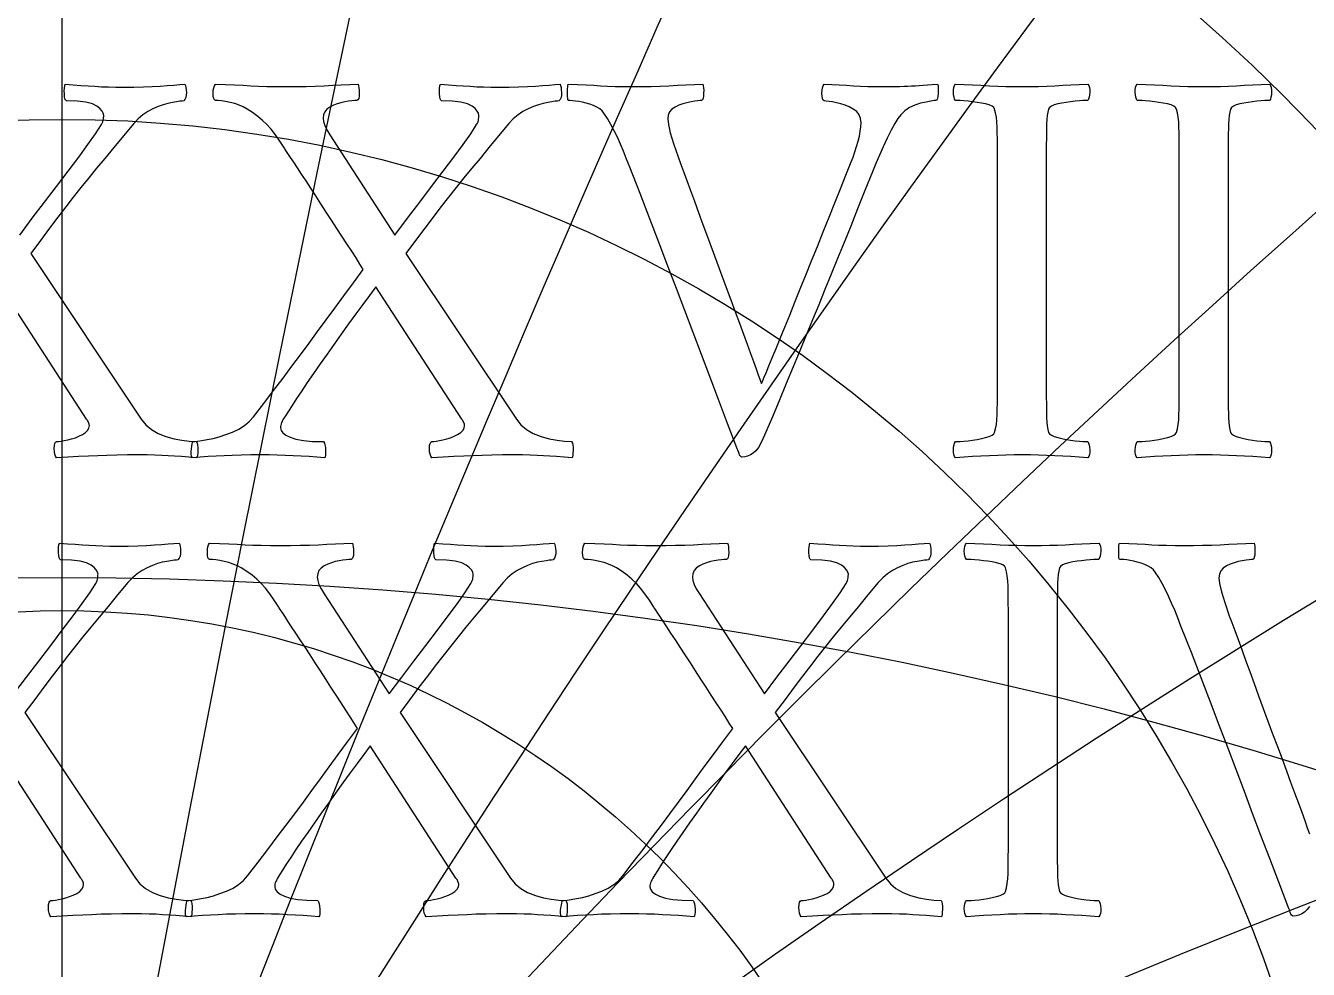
# Model space of a CAD drawing. Header units: millimetres. Extents: x -76 to 76, y -76 to 98.
# Drawn here: x -0.26 to 8.76, y 26.55 to 33.19 of the extents above; entities that cross this region are included whole.
import ezdxf

# ---------------------------------------------------------------- set-up
doc = ezdxf.new("R2010")
doc.units = ezdxf.units.MM
for name, color, linetype in [('ENGRAVE', 7, 'Continuous'), ('ENGRAVE_FINE', 8, 'Continuous'), ('GUIDE', 3, 'Continuous'), ('TEXT', 5, 'Continuous')]:
    doc.layers.add(name, color=color, linetype=linetype)

msp = doc.modelspace()

# ---------------------------------------------------------------- linework, layer by layer
at = {"layer": 'ENGRAVE'}
msp.add_lwpolyline([(0, -68.4), (0, 68.4)], dxfattribs=at)
for centre, radius in [((0, 0), 68.4), ((0, 30.813), 30.813), ((0, 28.8188), 26.4723), ((0, 27.2162), 22.5103), ((0, 0), 44.7739), ((0, 25.9327), 18.8412), ((0, 24.9158), 15.3988), ((0, 24.1272), 12.13), ((0, 23.539), 8.9911), ((0, 0), 29.3085), ((0, 23.1318), 5.9447)]:
    msp.add_circle(centre, radius, dxfattribs=at)
for centre, radius, start, end in [((0, 33.2996), 35.6461, 104.43657, 75.56343), ((0, 36.4224), 41.1283, 146.34303, 33.65697), ((0, 40.3911), 47.4826, 168.07606, 11.92394), ((0, 45.5234), 55.0404, 184.84521, 355.15479), ((0, 52.3215), 64.3186, 199.041634, 340.958366)]:
    msp.add_arc(centre, radius, start, end, dxfattribs=at)
at = {"layer": 'ENGRAVE_FINE'}
for centre, radius, start, end in [((-313.8692, -32.5302), 318.7111, 3.256593, 18.285878), ((-313.8692, -32.5302), 318.7111, 3.256593, 18.285878), ((313.8692, -32.5302), 318.7111, 161.714122, 176.743407), ((313.8692, -32.5302), 318.7111, 161.714122, 176.743407), ((-152.0553, -32.5302), 161.8139, 6.558023, 36.869498), ((-152.0553, -32.5302), 161.8139, 6.558023, 36.869498), ((152.0553, -32.5302), 161.8139, 143.130502, 173.441977), ((152.0553, -32.5302), 161.8139, 143.130502, 173.441977), ((-95.8579, -32.5302), 110.6872, 9.951474, 56.069558), ((-95.8579, -32.5302), 110.6872, 9.951474, 56.069558), ((95.8579, -32.5302), 110.6872, 123.930442, 170.048526), ((95.8579, -32.5302), 110.6872, 123.930442, 170.048526), ((-65.9559, -32.5302), 86.0994, 13.489072, 76.236453), ((-65.9559, -32.5302), 86.0994, 13.489072, 76.236453), ((65.9559, -32.5302), 86.0994, 103.763547, 166.510928), ((65.9559, -32.5302), 86.0994, 103.763547, 166.510928), ((-46.4388, -32.5302), 72.2459, 17.231004, 97.725349), ((-46.4388, -32.5302), 72.2459, 17.231004, 97.725349), ((46.4388, -32.5302), 72.2459, 82.274651, 162.768996), ((46.4388, -32.5302), 72.2459, 82.274651, 162.768996), ((-31.9526, -32.5302), 63.9053, 21.249547, 120.755909), ((-31.9526, -32.5302), 63.9053, 21.249547, 120.755909), ((31.9526, -32.5302), 63.9053, 59.244091, 158.750453), ((31.9526, -32.5302), 63.9053, 59.244091, 158.750453)]:
    msp.add_arc(centre, radius, start, end, dxfattribs=at)
at = {"layer": 'GUIDE'}
msp.add_circle((0, 0), 69.54, dxfattribs=at)
at = {"layer": 'TEXT'}
for points in [[(-0.2973, 31.7167), (-0.2093, 31.8342), (-0.1234, 31.9482), (-0.0394, 32.0587), (0.0425, 32.1657), (0.1178, 32.265), (0.182, 32.3528), (0.2351, 32.4289), (0.2771, 32.4933), (0.2825, 32.5034), (0.2867, 32.5136), (0.2896, 32.5237), (0.2913, 32.5338), (0.2921, 32.5429), (0.2928, 32.55), (0.2931, 32.555), (0.2933, 32.5581), (0.2902, 32.5727), (0.2811, 32.5884), (0.266, 32.6051), (0.2447, 32.6228), (0.2131, 32.6387), (0.1669, 32.6501), (0.1059, 32.6569), (0.0303, 32.6592), (0.0249, 32.6639), (0.0207, 32.6738), (0.0178, 32.6891), (0.0162, 32.7097), (0.0158, 32.7314), (0.0167, 32.7497), (0.0188, 32.7647), (0.0222, 32.7765), (0.0793, 32.7726), (0.133, 32.7689), (0.1834, 32.7655), (0.2306, 32.7623), (0.2772, 32.7597), (0.3261, 32.7578), (0.3773, 32.7566), (0.4308, 32.7563), (0.5046, 32.7568), (0.5724, 32.7583), (0.6341, 32.7608), (0.6897, 32.7644), (0.74, 32.7682), (0.7858, 32.7714), (0.827, 32.7742), (0.8636, 32.7765), (0.8673, 32.7669), (0.8702, 32.7542), (0.8724, 32.7386), (0.8738, 32.7199), (0.8734, 32.7009), (0.8702, 32.6845), (0.8643, 32.6706), (0.8556, 32.6592), (0.8446, 32.6586), (0.8277, 32.6567), (0.8051, 32.6535), (0.7767, 32.6491), (0.7446, 32.6425), (0.7109, 32.6329), (0.6758, 32.6203), (0.6391, 32.6046), (0.6026, 32.5852), (0.5678, 32.5616), (0.5348, 32.5337), (0.5036, 32.5014), (0.4312, 32.4134), (0.3636, 32.3315), (0.3007, 32.2557), (0.2427, 32.1859), (0.1875, 32.1189), (0.133, 32.0514), (0.0793, 31.9834), (0.0263, 31.9149), (-0.0286, 31.8428), (-0.088, 31.7642), (-0.1519, 31.679), (-0.2205, 31.5872), (0.5562, 30.4222), (0.5883, 30.3828), (0.628, 30.3494), (0.6753, 30.3221), (0.7302, 30.3009), (0.7875, 30.2849), (0.8424, 30.2736), (0.8947, 30.2667), (0.9445, 30.2644), (0.9497, 30.2546), (0.9531, 30.2412), (0.9548, 30.2243), (0.9547, 30.2038), (0.9535, 30.1838), (0.9521, 30.1684), (0.9505, 30.1575), (0.9486, 30.1512), (0.892, 30.1551), (0.8394, 30.1588), (0.7908, 30.1622), (0.7463, 30.1653), (0.7016, 30.168), (0.6523, 30.1699), (0.5984, 30.171), (0.54, 30.1714), (0.4598, 30.171), (0.3848, 30.1699), (0.3151, 30.168), (0.2508, 30.1653), (0.1865, 30.1622), (0.1168, 30.1588), (0.0418, 30.1551), (-0.0384, 30.1512), (-0.0455, 30.1613), (-0.0506, 30.1755), (-0.0536, 30.1937), (-0.0546, 30.2159), (-0.0536, 30.2371), (-0.0506, 30.2523), (-0.0455, 30.2614), (-0.0384, 30.2644), (-0.0244, 30.2652), (-0.0066, 30.2675), (0.015, 30.2713), (0.0405, 30.2766), (0.0674, 30.2835), (0.0935, 30.2923), (0.119, 30.3028), (0.1436, 30.315), (0.1648, 30.3288), (0.18, 30.3438), (0.1891, 30.3601), (0.1921, 30.3777), (0.1918, 30.3821), (0.1906, 30.3873), (0.1887, 30.3933), (0.1861, 30.4), (0.1829, 30.4067), (0.1795, 30.4126), (0.1758, 30.4178), (0.1719, 30.4222), (-0.4308, 31.3526)], [(-0.3378, 28.4904), (-0.2498, 28.6079), (-0.1638, 28.722), (-0.0799, 28.8324), (0.002, 28.9394), (0.0774, 29.0387), (0.1416, 29.1265), (0.1947, 29.2026), (0.2366, 29.267), (0.2421, 29.2772), (0.2462, 29.2873), (0.2492, 29.2974), (0.2508, 29.3075), (0.2517, 29.3166), (0.2523, 29.3237), (0.2527, 29.3287), (0.2528, 29.3318), (0.2498, 29.3464), (0.2407, 29.3621), (0.2255, 29.3788), (0.2043, 29.3965), (0.1727, 29.4124), (0.1264, 29.4238), (0.0655, 29.4306), (-0.0101, 29.4329), (-0.0155, 29.4376), (-0.0197, 29.4476), (-0.0226, 29.4629), (-0.0243, 29.4835), (-0.0247, 29.5051), (-0.0238, 29.5234), (-0.0216, 29.5385), (-0.0182, 29.5502), (0.0388, 29.5463), (0.0925, 29.5426), (0.143, 29.5392), (0.1901, 29.536), (0.2368, 29.5334), (0.2857, 29.5315), (0.3369, 29.5304), (0.3904, 29.53), (0.4642, 29.5305), (0.5319, 29.532), (0.5936, 29.5345), (0.6492, 29.5381), (0.6996, 29.5419), (0.7453, 29.5451), (0.7865, 29.5479), (0.8232, 29.5502), (0.8269, 29.5406), (0.8298, 29.528), (0.8319, 29.5123), (0.8333, 29.4936), (0.8329, 29.4746), (0.8298, 29.4582), (0.8238, 29.4443), (0.8151, 29.4329), (0.8041, 29.4323), (0.7873, 29.4304), (0.7647, 29.4272), (0.7362, 29.4228), (0.7041, 29.4162), (0.6705, 29.4066), (0.6353, 29.394), (0.5987, 29.3783), (0.5622, 29.3589), (0.5274, 29.3353), (0.4944, 29.3074), (0.4632, 29.2751), (0.3907, 29.1872), (0.3231, 29.1052), (0.2603, 29.0294), (0.2023, 28.9596), (0.147, 28.8926), (0.0925, 28.8251), (0.0388, 28.7571), (-0.0142, 28.6886), (-0.069, 28.6165), (-0.1284, 28.5379), (-0.1924, 28.4527), (-0.2609, 28.3609), (0.5158, 27.1959), (0.5479, 27.1565), (0.5876, 27.1231), (0.6348, 27.0958), (0.6897, 27.0746), (0.7471, 27.0586), (0.802, 27.0473), (0.8543, 27.0404), (0.9041, 27.0382), (0.9093, 27.0283), (0.9127, 27.0149), (0.9143, 26.998), (0.9142, 26.9775), (0.9131, 26.9575), (0.9117, 26.9421), (0.91, 26.9312), (0.9081, 26.9249), (0.8515, 26.9288), (0.7989, 26.9325), (0.7504, 26.9359), (0.7059, 26.9391), (0.6611, 26.9417), (0.6118, 26.9436), (0.558, 26.9447), (0.4996, 26.9451), (0.4193, 26.9447), (0.3443, 26.9436), (0.2747, 26.9417), (0.2103, 26.9391), (0.146, 26.9359), (0.0764, 26.9325), (0.0014, 26.9288), (-0.0789, 26.9249), (-0.086, 26.935), (-0.091, 26.9492), (-0.0941, 26.9674), (-0.0951, 26.9896), (-0.0941, 27.0109), (-0.091, 27.026), (-0.086, 27.0351), (-0.0789, 27.0382), (-0.0648, 27.0389), (-0.047, 27.0412), (-0.0254, 27.045), (0, 27.0503), (0.0269, 27.0572), (0.0531, 27.066), (0.0785, 27.0765), (0.1032, 27.0887), (0.1244, 27.1025), (0.1396, 27.1175), (0.1487, 27.1339), (0.1517, 27.1514), (0.1513, 27.1559), (0.1502, 27.161), (0.1483, 27.167), (0.1456, 27.1737), (0.1425, 27.1804), (0.1391, 27.1863), (0.1354, 27.1915), (0.1315, 27.1959), (-0.4713, 28.1263)], [(8.7704, 26.9977), (8.7523, 26.9744), (8.7335, 26.9573), (8.7142, 26.9449), (8.6946, 26.936), (8.6747, 26.9307), (8.6546, 26.9289), (8.6488, 26.9306), (8.6435, 26.9355), (8.6387, 26.9437), (8.6344, 26.9552), (8.6304, 26.9675), (8.6263, 26.978), (8.6223, 26.9867), (8.6182, 26.9937), (8.5526, 27.1667), (8.4893, 27.334), (8.4282, 27.4954), (8.3694, 27.651), (8.3115, 27.8043), (8.2531, 27.9589), (8.1942, 28.1148), (8.1348, 28.2719), (8.0733, 28.4337), (8.0079, 28.6036), (7.9388, 28.7816), (7.8658, 28.9677), (7.8437, 29.0248), (7.8218, 29.0789), (7.8002, 29.13), (7.7788, 29.1781), (7.757, 29.2236), (7.7338, 29.267), (7.7094, 29.3085), (7.6838, 29.3479), (7.6716, 29.3634), (7.6555, 29.3773), (7.6352, 29.3897), (7.611, 29.4005), (7.5848, 29.4099), (7.5589, 29.4177), (7.5332, 29.424), (7.5078, 29.4289), (7.4842, 29.4324), (7.4638, 29.4349), (7.4468, 29.4364), (7.433, 29.4369), (7.4312, 29.4404), (7.4299, 29.4506), (7.4292, 29.4677), (7.4289, 29.4916), (7.4292, 29.5157), (7.4299, 29.5335), (7.4312, 29.545), (7.433, 29.5502), (7.4988, 29.5481), (7.5589, 29.5457), (7.6131, 29.543), (7.6615, 29.5401), (7.71, 29.5374), (7.7642, 29.5355), (7.8242, 29.5344), (7.8901, 29.534), (7.8901, 29.534), (7.9543, 29.5344), (8.0175, 29.5355), (8.0797, 29.5374), (8.1409, 29.5401), (8.2013, 29.543), (8.2612, 29.5457), (8.3206, 29.5481), (8.3796, 29.5502), (8.383, 29.5402), (8.3851, 29.5264), (8.386, 29.5089), (8.3856, 29.4875), (8.384, 29.4669), (8.3811, 29.4516), (8.3769, 29.4416), (8.3715, 29.4369), (8.3607, 29.4363), (8.3447, 29.4344), (8.3233, 29.4313), (8.2966, 29.4268), (8.2677, 29.4208), (8.2395, 29.4127), (8.2121, 29.4026), (8.1854, 29.3904), (8.1624, 29.3754), (8.1459, 29.3565), (8.1361, 29.3339), (8.1328, 29.3075), (8.1373, 29.2665), (8.151, 29.2084), (8.1738, 29.133), (8.2056, 29.0405), (8.2232, 28.9924), (8.2435, 28.9369), (8.2667, 28.874), (8.2926, 28.8039), (8.3205, 28.7282), (8.3497, 28.6486), (8.3802, 28.5653), (8.4119, 28.4782), (8.4444, 28.3892), (8.4771, 28.3003), (8.5101, 28.2113), (8.5434, 28.1223), (8.576, 28.035), (8.6071, 27.9514), (8.6367, 27.8712), (8.6647, 27.7946), (8.6908, 27.7232), (8.7143, 27.6586), (8.7353, 27.6008), (8.7537, 27.5499), (8.769, 27.5078)]]:
    msp.add_lwpolyline(points, dxfattribs=at)
for points in [[(1.5756, 32.7603), (1.6469, 32.7607), (1.7151, 32.7618), (1.7804, 32.7637), (1.8426, 32.7664), (1.903, 32.7693), (1.9629, 32.7719), (2.0223, 32.7743), (2.0812, 32.7765), (2.0848, 32.7664), (2.0873, 32.7522), (2.0888, 32.734), (2.0893, 32.7118), (2.0883, 32.6905), (2.0853, 32.6754), (2.0802, 32.6663), (2.0731, 32.6632), (2.0572, 32.6626), (2.0377, 32.6607), (2.0147, 32.6575), (1.9882, 32.6531), (1.9604, 32.647), (1.9336, 32.639), (1.9078, 32.6288), (1.883, 32.6167), (1.8618, 32.6019), (1.8466, 32.5838), (1.8375, 32.5625), (1.8345, 32.5378), (1.8375, 32.5138), (1.8466, 32.4863), (1.8618, 32.4552), (1.883, 32.4205), (2.3401, 31.7167), (2.4281, 31.8342), (2.5141, 31.9482), (2.598, 32.0587), (2.6799, 32.1657), (2.7553, 32.265), (2.8195, 32.3528), (2.8726, 32.4289), (2.9145, 32.4933), (2.92, 32.5034), (2.9241, 32.5136), (2.9271, 32.5237), (2.9287, 32.5338), (2.9296, 32.5429), (2.9302, 32.55), (2.9306, 32.555), (2.9307, 32.5581), (2.9277, 32.5727), (2.9186, 32.5884), (2.9034, 32.6051), (2.8822, 32.6228), (2.8506, 32.6387), (2.8043, 32.6501), (2.7434, 32.6569), (2.6678, 32.6592), (2.6623, 32.6639), (2.6582, 32.6738), (2.6553, 32.6891), (2.6536, 32.7097), (2.6532, 32.7314), (2.6541, 32.7497), (2.6563, 32.7647), (2.6597, 32.7765), (2.7167, 32.7726), (2.7704, 32.7689), (2.8209, 32.7655), (2.868, 32.7623), (2.9147, 32.7597), (2.9636, 32.7578), (3.0148, 32.7566), (3.0683, 32.7563), (3.1421, 32.7568), (3.2098, 32.7583), (3.2715, 32.7608), (3.3271, 32.7644), (3.3775, 32.7682), (3.4232, 32.7714), (3.4644, 32.7742), (3.5011, 32.7765), (3.5048, 32.7669), (3.5077, 32.7542), (3.5098, 32.7386), (3.5112, 32.7199), (3.5108, 32.7009), (3.5077, 32.6845), (3.5017, 32.6706), (3.493, 32.6592), (3.482, 32.6586), (3.4652, 32.6567), (3.4426, 32.6535), (3.4141, 32.6491), (3.382, 32.6425), (3.3484, 32.6329), (3.3132, 32.6203), (3.2766, 32.6046), (3.24, 32.5852), (3.2053, 32.5616), (3.1723, 32.5337), (3.1411, 32.5014), (3.0686, 32.4134), (3.001, 32.3315), (2.9382, 32.2557), (2.8802, 32.1859), (2.8249, 32.1189), (2.7704, 32.0514), (2.7167, 31.9834), (2.6637, 31.9149), (2.6089, 31.8428), (2.5495, 31.7642), (2.4855, 31.679), (2.417, 31.5872), (3.1937, 30.4222), (3.2258, 30.3828), (3.2655, 30.3494), (3.3127, 30.3221), (3.3676, 30.3009), (3.425, 30.2849), (3.4798, 30.2736), (3.5322, 30.2667), (3.582, 30.2644), (3.5872, 30.2546), (3.5906, 30.2412), (3.5922, 30.2243), (3.5921, 30.2038), (3.591, 30.1838), (3.5896, 30.1684), (3.5879, 30.1575), (3.586, 30.1512), (3.5294, 30.1551), (3.4768, 30.1588), (3.4283, 30.1622), (3.3838, 30.1653), (3.339, 30.168), (3.2897, 30.1699), (3.2359, 30.171), (3.1775, 30.1714), (3.0972, 30.171), (3.0222, 30.1699), (2.9526, 30.168), (2.8882, 30.1653), (2.8239, 30.1622), (2.7542, 30.1588), (2.6793, 30.1551), (2.599, 30.1512), (2.5919, 30.1613), (2.5869, 30.1755), (2.5838, 30.1937), (2.5828, 30.2159), (2.5838, 30.2371), (2.5869, 30.2523), (2.5919, 30.2614), (2.599, 30.2644), (2.613, 30.2652), (2.6309, 30.2675), (2.6525, 30.2713), (2.6779, 30.2766), (2.7048, 30.2835), (2.731, 30.2923), (2.7564, 30.3028), (2.781, 30.315), (2.8023, 30.3288), (2.8175, 30.3438), (2.8266, 30.3601), (2.8296, 30.3777), (2.8292, 30.3821), (2.8281, 30.3873), (2.8262, 30.3933), (2.8235, 30.4), (2.8204, 30.4067), (2.8169, 30.4126), (2.8133, 30.4178), (2.8094, 30.4222), (2.2066, 31.3526), (2.1613, 31.2923), (2.1141, 31.2287), (2.0652, 31.1618), (2.0145, 31.0917), (1.9633, 31.0203), (1.9129, 30.9496), (1.8632, 30.8797), (1.8143, 30.8105), (1.7675, 30.7438), (1.7243, 30.6811), (1.6846, 30.6224), (1.6484, 30.5678), (1.6168, 30.5193), (1.5908, 30.4788), (1.5703, 30.4465), (1.5554, 30.4222), (1.5531, 30.4177), (1.5503, 30.4121), (1.547, 30.4055), (1.5432, 30.3979), (1.5397, 30.3896), (1.5372, 30.3807), (1.5356, 30.3714), (1.5351, 30.3615), (1.5394, 30.3437), (1.5523, 30.3266), (1.5738, 30.3103), (1.6039, 30.2948), (1.6444, 30.2815), (1.6969, 30.272), (1.7617, 30.2663), (1.8385, 30.2644), (1.844, 30.2546), (1.8481, 30.2412), (1.851, 30.2243), (1.8527, 30.2038), (1.8531, 30.1838), (1.8522, 30.1684), (1.85, 30.1575), (1.8466, 30.1512), (1.7918, 30.1551), (1.7364, 30.1588), (1.6805, 30.1622), (1.6241, 30.1653), (1.5678, 30.168), (1.5119, 30.1699), (1.4565, 30.171), (1.4016, 30.1714), (1.3276, 30.171), (1.2591, 30.1699), (1.1961, 30.168), (1.1387, 30.1653), (1.0836, 30.1622), (1.0275, 30.1588), (0.9703, 30.1551), (0.9122, 30.1512), (0.909, 30.1627), (0.9076, 30.177), (0.908, 30.194), (0.9102, 30.2139), (0.9131, 30.233), (0.9157, 30.2478), (0.9181, 30.2583), (0.9203, 30.2644), (0.9325, 30.2653), (0.9531, 30.268), (0.9821, 30.2724), (1.0194, 30.2786), (1.0616, 30.2872), (1.1053, 30.2988), (1.1506, 30.3135), (1.1974, 30.3312), (1.2422, 30.3523), (1.2818, 30.3772), (1.3161, 30.4059), (1.345, 30.4384), (1.4181, 30.5335), (1.4876, 30.6245), (1.5536, 30.7114), (1.616, 30.7944), (1.6766, 30.8754), (1.7369, 30.9567), (1.7969, 31.0382), (1.8567, 31.12), (1.9178, 31.2036), (1.9816, 31.2904), (2.0482, 31.3805), (2.1176, 31.474), (2.0938, 31.5125), (2.0666, 31.5554), (2.0361, 31.6025), (2.0024, 31.654), (1.9667, 31.7082), (1.9306, 31.7637), (1.8939, 31.8204), (1.8567, 31.8785), (1.8198, 31.9361), (1.7839, 31.9917), (1.749, 32.0453), (1.7151, 32.0969), (1.6833, 32.1452), (1.6545, 32.1889), (1.6287, 32.2281), (1.6059, 32.2628), (1.5873, 32.2911), (1.5741, 32.3113), (1.5661, 32.3234), (1.5635, 32.3275), (1.5315, 32.3773), (1.5002, 32.4215), (1.4698, 32.4602), (1.4401, 32.4933), (1.4094, 32.5229), (1.3759, 32.551), (1.3396, 32.5775), (1.3005, 32.6026), (1.2733, 32.6176), (1.2444, 32.6304), (1.2137, 32.6409), (1.1812, 32.6491), (1.1497, 32.6553), (1.122, 32.6597), (1.0981, 32.6623), (1.078, 32.6632), (1.071, 32.6663), (1.0659, 32.6754), (1.0629, 32.6905), (1.0619, 32.7118), (1.0629, 32.734), (1.0659, 32.7522), (1.071, 32.7664), (1.078, 32.7765), (1.1482, 32.7743), (1.213, 32.7719), (1.2726, 32.7693), (1.3268, 32.7664), (1.381, 32.7637), (1.4406, 32.7618), (1.5054, 32.7607), (1.5756, 32.7603)], [(4.0148, 32.7603), (4.079, 32.7607), (4.1422, 32.7618), (4.2044, 32.7637), (4.2656, 32.7664), (4.326, 32.7693), (4.386, 32.7719), (4.4454, 32.7743), (4.5043, 32.7765), (4.5077, 32.7665), (4.5098, 32.7527), (4.5107, 32.7352), (4.5104, 32.7138), (4.5087, 32.6932), (4.5058, 32.6779), (4.5016, 32.6679), (4.4962, 32.6632), (4.4855, 32.6626), (4.4694, 32.6607), (4.448, 32.6575), (4.4214, 32.6531), (4.3924, 32.647), (4.3642, 32.639), (4.3368, 32.6288), (4.3101, 32.6167), (4.2871, 32.6017), (4.2707, 32.5828), (4.2608, 32.5602), (4.2575, 32.5338), (4.2621, 32.4928), (4.2757, 32.4347), (4.2985, 32.3593), (4.3303, 32.2668), (4.3479, 32.2186), (4.3683, 32.1631), (4.3914, 32.1003), (4.4173, 32.0302), (4.4453, 31.9544), (4.4745, 31.8749), (4.5049, 31.7916), (4.5366, 31.7045), (4.5691, 31.6155), (4.6019, 31.5265), (4.6349, 31.4375), (4.6681, 31.3486), (4.7007, 31.2613), (4.7318, 31.1776), (4.7614, 31.0975), (4.7895, 31.0209), (4.8155, 30.9495), (4.839, 30.8849), (4.86, 30.8271), (4.8785, 30.7762), (4.8938, 30.7341), (4.9053, 30.7028), (4.913, 30.6825), (4.9169, 30.673), (4.9232, 30.6868), (4.9341, 30.7119), (4.9495, 30.7485), (4.9695, 30.7964), (4.9931, 30.8537), (5.0195, 30.9182), (5.0487, 30.9902), (5.0807, 31.0694), (5.115, 31.1545), (5.151, 31.2439), (5.1888, 31.3376), (5.2284, 31.4355), (5.2689, 31.536), (5.3098, 31.6373), (5.3509, 31.7393), (5.3922, 31.8421), (5.433, 31.9437), (5.4726, 32.0423), (5.5109, 32.1379), (5.5479, 32.2304), (5.5616, 32.2653), (5.5742, 32.3012), (5.5859, 32.3381), (5.5965, 32.376), (5.6053, 32.4129), (5.6116, 32.4468), (5.6154, 32.4777), (5.6167, 32.5055), (5.6133, 32.5358), (5.6031, 32.5621), (5.586, 32.5843), (5.5621, 32.6026), (5.5343, 32.6175), (5.5055, 32.6299), (5.4756, 32.6397), (5.4448, 32.647), (5.4158, 32.6524), (5.3917, 32.6562), (5.3724, 32.6584), (5.3578, 32.6592), (5.3507, 32.6656), (5.3457, 32.6769), (5.3426, 32.6929), (5.3416, 32.7138), (5.3426, 32.7352), (5.3457, 32.7527), (5.3507, 32.7665), (5.3578, 32.7765), (5.4117, 32.7743), (5.464, 32.7719), (5.5148, 32.7693), (5.5641, 32.7664), (5.6134, 32.7637), (5.6642, 32.7618), (5.7166, 32.7607), (5.7704, 32.7603), (5.8145, 32.7604), (5.8539, 32.7608), (5.8884, 32.7615), (5.9181, 32.7623), (5.9452, 32.7635), (5.9722, 32.7649), (5.9988, 32.7665), (6.0253, 32.7684), (6.0531, 32.7704), (6.0839, 32.7724), (6.1178, 32.7745), (6.1547, 32.7765), (6.158, 32.7664), (6.1598, 32.7522), (6.16, 32.734), (6.1588, 32.7118), (6.1565, 32.6905), (6.1537, 32.6754), (6.1504, 32.6663), (6.1466, 32.6632), (6.1306, 32.662), (6.1067, 32.6582), (6.0749, 32.6519), (6.0354, 32.643), (5.994, 32.6304), (5.957, 32.6127), (5.9243, 32.5899), (5.8958, 32.5621), (5.8762, 32.5367), (5.8539, 32.5009), (5.8287, 32.4548), (5.8008, 32.3983), (5.7723, 32.3372), (5.7456, 32.2774), (5.7207, 32.2189), (5.6976, 32.1616), (5.6441, 32.0289), (5.5929, 31.9017), (5.544, 31.7801), (5.4974, 31.6641), (5.4521, 31.5518), (5.4074, 31.4416), (5.3631, 31.3334), (5.3194, 31.2272), (5.2755, 31.121), (5.2309, 31.0128), (5.1855, 30.9026), (5.1394, 30.7903), (5.0913, 30.674), (5.0403, 30.5517), (4.9862, 30.4232), (4.929, 30.2887), (4.9125, 30.2533), (4.8952, 30.224), (4.8771, 30.2007), (4.8582, 30.1835), (4.8389, 30.1712), (4.8193, 30.1623), (4.7995, 30.157), (4.7794, 30.1552), (4.7735, 30.1569), (4.7682, 30.1618), (4.7634, 30.17), (4.7591, 30.1815), (4.7551, 30.1938), (4.751, 30.2043), (4.747, 30.213), (4.743, 30.22), (4.6773, 30.393), (4.614, 30.5603), (4.553, 30.7217), (4.4942, 30.8773), (4.4363, 31.0306), (4.3779, 31.1852), (4.319, 31.3411), (4.2596, 31.4982), (4.198, 31.66), (4.1326, 31.8299), (4.0635, 32.0079), (3.9906, 32.194), (3.9684, 32.2511), (3.9466, 32.3052), (3.9249, 32.3563), (3.9036, 32.4043), (3.8817, 32.4498), (3.8586, 32.4933), (3.8342, 32.5348), (3.8085, 32.5742), (3.7964, 32.5897), (3.7802, 32.6036), (3.76, 32.616), (3.7357, 32.6268), (3.7095, 32.6362), (3.6836, 32.644), (3.658, 32.6503), (3.6326, 32.6551), (3.6089, 32.6587), (3.5886, 32.6612), (3.5715, 32.6627), (3.5577, 32.6632), (3.5559, 32.6666), (3.5547, 32.6769), (3.5539, 32.6939), (3.5537, 32.7178), (3.5539, 32.742), (3.5547, 32.7598), (3.5559, 32.7713), (3.5577, 32.7765), (3.6236, 32.7743), (3.6836, 32.7719), (3.7379, 32.7693), (3.7863, 32.7664), (3.8347, 32.7637), (3.8889, 32.7618), (3.949, 32.7607), (4.0148, 32.7603)], [(6.7494, 32.7603), (6.8076, 32.7607), (6.8651, 32.7618), (6.9219, 32.7637), (6.9779, 32.7664), (7.0342, 32.7693), (7.0917, 32.7719), (7.1505, 32.7743), (7.2105, 32.7765), (7.2175, 32.7669), (7.2221, 32.7542), (7.2245, 32.7386), (7.2247, 32.7199), (7.223, 32.7012), (7.2201, 32.6855), (7.2159, 32.6728), (7.2105, 32.6632), (7.1958, 32.6629), (7.1761, 32.6617), (7.1513, 32.6598), (7.1215, 32.6572), (7.0897, 32.6537), (7.0588, 32.6496), (7.029, 32.6446), (7.0002, 32.639), (6.9749, 32.6321), (6.9557, 32.6238), (6.9425, 32.6139), (6.9354, 32.6026), (6.93, 32.5808), (6.9258, 32.556), (6.9229, 32.5282), (6.9213, 32.4974), (6.9204, 32.4643), (6.9198, 32.4296), (6.9194, 32.3935), (6.9192, 32.3558), (6.9192, 32.3497), (6.9192, 32.3437), (6.9192, 32.3376), (6.9192, 32.3315), (6.9192, 32.3255), (6.9192, 32.3194), (6.9192, 32.3133), (6.9192, 32.3073), (6.9192, 30.6204), (6.9192, 30.6144), (6.9192, 30.6083), (6.9192, 30.6022), (6.9192, 30.5962), (6.9192, 30.5901), (6.9192, 30.584), (6.9192, 30.5779), (6.9192, 30.5719), (6.9194, 30.5343), (6.9198, 30.4986), (6.9204, 30.4646), (6.9213, 30.4323), (6.9229, 30.4024), (6.9258, 30.3752), (6.93, 30.3508), (6.9354, 30.3292), (6.9425, 30.3193), (6.9557, 30.31), (6.9749, 30.3011), (7.0002, 30.2928), (7.029, 30.2853), (7.0588, 30.2791), (7.0897, 30.2742), (7.1215, 30.2705), (7.1513, 30.2679), (7.1761, 30.266), (7.1958, 30.2648), (7.2105, 30.2644), (7.2159, 30.2548), (7.2201, 30.2422), (7.223, 30.2265), (7.2247, 30.2078), (7.2245, 30.1891), (7.2221, 30.1734), (7.2175, 30.1608), (7.2105, 30.1512), (7.1505, 30.1551), (7.0917, 30.1588), (7.0342, 30.1622), (6.9779, 30.1653), (6.9219, 30.168), (6.8651, 30.1699), (6.8076, 30.171), (6.7494, 30.1714), (6.6925, 30.171), (6.6351, 30.1699), (6.5772, 30.168), (6.5188, 30.1653), (6.4599, 30.1622), (6.4005, 30.1588), (6.3405, 30.1551), (6.2801, 30.1512), (6.2732, 30.1608), (6.2685, 30.1734), (6.2661, 30.1891), (6.266, 30.2078), (6.2676, 30.2265), (6.2705, 30.2422), (6.2747, 30.2548), (6.2801, 30.2644), (6.2948, 30.2648), (6.3145, 30.266), (6.3393, 30.2679), (6.3691, 30.2705), (6.4011, 30.2742), (6.4323, 30.2791), (6.4628, 30.2853), (6.4925, 30.2928), (6.5184, 30.3011), (6.5375, 30.31), (6.5497, 30.3193), (6.5552, 30.3292), (6.5624, 30.3552), (6.5678, 30.3848), (6.5715, 30.4179), (6.5734, 30.4546), (6.5743, 30.4938), (6.5749, 30.5345), (6.5753, 30.5767), (6.5754, 30.6204), (6.5754, 32.3073), (6.5753, 32.3511), (6.5749, 32.3937), (6.5743, 32.4351), (6.5734, 32.4751), (6.5715, 32.5127), (6.5678, 32.5464), (6.5624, 32.5764), (6.5552, 32.6026), (6.5497, 32.6139), (6.5375, 32.6238), (6.5184, 32.6321), (6.4925, 32.639), (6.4628, 32.6446), (6.4323, 32.6496), (6.4011, 32.6537), (6.3691, 32.6572), (6.3393, 32.6598), (6.3145, 32.6617), (6.2948, 32.6629), (6.2801, 32.6632), (6.2747, 32.6728), (6.2705, 32.6855), (6.2676, 32.7012), (6.266, 32.7199), (6.2661, 32.7386), (6.2685, 32.7542), (6.2732, 32.7669), (6.2801, 32.7765), (6.3405, 32.7743), (6.4005, 32.7719), (6.4599, 32.7693), (6.5188, 32.7664), (6.5772, 32.7637), (6.6351, 32.7618), (6.6925, 32.7607), (6.7494, 32.7603)], [(8.0276, 32.7603), (8.0859, 32.7607), (8.1434, 32.7618), (8.2002, 32.7637), (8.2562, 32.7664), (8.3124, 32.7693), (8.3699, 32.7719), (8.4287, 32.7743), (8.4888, 32.7765), (8.4957, 32.7669), (8.5004, 32.7542), (8.5028, 32.7386), (8.5029, 32.7199), (8.5013, 32.7012), (8.4984, 32.6855), (8.4942, 32.6728), (8.4888, 32.6632), (8.4741, 32.6629), (8.4544, 32.6617), (8.4296, 32.6598), (8.3998, 32.6572), (8.3679, 32.6537), (8.3371, 32.6496), (8.3072, 32.6446), (8.2784, 32.639), (8.2531, 32.6321), (8.2339, 32.6238), (8.2208, 32.6139), (8.2137, 32.6026), (8.2083, 32.5808), (8.2041, 32.556), (8.2012, 32.5282), (8.1995, 32.4974), (8.1987, 32.4643), (8.198, 32.4296), (8.1976, 32.3935), (8.1975, 32.3558), (8.1975, 32.3497), (8.1975, 32.3437), (8.1975, 32.3376), (8.1975, 32.3315), (8.1975, 32.3255), (8.1975, 32.3194), (8.1975, 32.3133), (8.1975, 32.3073), (8.1975, 30.6204), (8.1975, 30.6144), (8.1975, 30.6083), (8.1975, 30.6022), (8.1975, 30.5962), (8.1975, 30.5901), (8.1975, 30.584), (8.1975, 30.5779), (8.1975, 30.5719), (8.1976, 30.5343), (8.198, 30.4986), (8.1987, 30.4646), (8.1995, 30.4323), (8.2012, 30.4024), (8.2041, 30.3752), (8.2083, 30.3508), (8.2137, 30.3292), (8.2208, 30.3193), (8.2339, 30.31), (8.2531, 30.3011), (8.2784, 30.2928), (8.3072, 30.2853), (8.3371, 30.2791), (8.3679, 30.2742), (8.3998, 30.2705), (8.4296, 30.2679), (8.4544, 30.266), (8.4741, 30.2648), (8.4888, 30.2644), (8.4942, 30.2548), (8.4984, 30.2422), (8.5013, 30.2265), (8.5029, 30.2078), (8.5028, 30.1891), (8.5004, 30.1734), (8.4957, 30.1608), (8.4888, 30.1512), (8.4287, 30.1551), (8.3699, 30.1588), (8.3124, 30.1622), (8.2562, 30.1653), (8.2002, 30.168), (8.1434, 30.1699), (8.0859, 30.171), (8.0276, 30.1714), (7.9707, 30.171), (7.9133, 30.1699), (7.8555, 30.168), (7.797, 30.1653), (7.7381, 30.1622), (7.6787, 30.1588), (7.6188, 30.1551), (7.5584, 30.1512), (7.5514, 30.1608), (7.5468, 30.1734), (7.5444, 30.1891), (7.5442, 30.2078), (7.5459, 30.2265), (7.5488, 30.2422), (7.5529, 30.2548), (7.5584, 30.2644), (7.573, 30.2648), (7.5928, 30.266), (7.6175, 30.2679), (7.6474, 30.2705), (7.6794, 30.2742), (7.7106, 30.2791), (7.741, 30.2853), (7.7708, 30.2928), (7.7967, 30.3011), (7.8158, 30.31), (7.828, 30.3193), (7.8335, 30.3292), (7.8407, 30.3552), (7.8461, 30.3848), (7.8498, 30.4179), (7.8517, 30.4546), (7.8525, 30.4938), (7.8532, 30.5345), (7.8536, 30.5767), (7.8537, 30.6204), (7.8537, 32.3073), (7.8536, 32.3511), (7.8532, 32.3937), (7.8525, 32.4351), (7.8517, 32.4751), (7.8498, 32.5127), (7.8461, 32.5464), (7.8407, 32.5764), (7.8335, 32.6026), (7.828, 32.6139), (7.8158, 32.6238), (7.7967, 32.6321), (7.7708, 32.639), (7.741, 32.6446), (7.7106, 32.6496), (7.6794, 32.6537), (7.6474, 32.6572), (7.6175, 32.6598), (7.5928, 32.6617), (7.573, 32.6629), (7.5584, 32.6632), (7.5529, 32.6728), (7.5488, 32.6855), (7.5459, 32.7012), (7.5442, 32.7199), (7.5444, 32.7386), (7.5468, 32.7542), (7.5514, 32.7669), (7.5584, 32.7765), (7.6188, 32.7743), (7.6787, 32.7719), (7.7381, 32.7693), (7.797, 32.7664), (7.8555, 32.7637), (7.9133, 32.7618), (7.9707, 32.7607), (8.0276, 32.7603)], [(1.5351, 29.534), (1.6064, 29.5344), (1.6747, 29.5355), (1.7399, 29.5374), (1.8021, 29.5401), (1.8625, 29.543), (1.9225, 29.5457), (1.9819, 29.5481), (2.0408, 29.5502), (2.0443, 29.5401), (2.0469, 29.5259), (2.0484, 29.5077), (2.0489, 29.4855), (2.0479, 29.4642), (2.0448, 29.4491), (2.0398, 29.44), (2.0327, 29.4369), (2.0168, 29.4363), (1.9973, 29.4344), (1.9743, 29.4313), (1.9477, 29.4268), (1.9199, 29.4208), (1.8931, 29.4127), (1.8673, 29.4026), (1.8426, 29.3904), (1.8213, 29.3756), (1.8062, 29.3576), (1.7971, 29.3362), (1.794, 29.3115), (1.7971, 29.2875), (1.8062, 29.26), (1.8213, 29.2289), (1.8426, 29.1942), (2.2997, 28.4904), (2.3877, 28.6079), (2.4736, 28.722), (2.5576, 28.8324), (2.6395, 28.9394), (2.7148, 29.0387), (2.779, 29.1265), (2.8321, 29.2026), (2.8741, 29.267), (2.8795, 29.2772), (2.8837, 29.2873), (2.8866, 29.2974), (2.8882, 29.3075), (2.8891, 29.3166), (2.8898, 29.3237), (2.8901, 29.3287), (2.8903, 29.3318), (2.8872, 29.3464), (2.8781, 29.3621), (2.863, 29.3788), (2.8417, 29.3965), (2.8101, 29.4124), (2.7639, 29.4238), (2.7029, 29.4306), (2.6273, 29.4329), (2.6219, 29.4376), (2.6177, 29.4476), (2.6148, 29.4629), (2.6132, 29.4835), (2.6128, 29.5051), (2.6137, 29.5234), (2.6158, 29.5385), (2.6192, 29.5502), (2.6763, 29.5463), (2.73, 29.5426), (2.7804, 29.5392), (2.8276, 29.536), (2.8742, 29.5334), (2.9231, 29.5315), (2.9743, 29.5304), (3.0278, 29.53), (3.1016, 29.5305), (3.1694, 29.532), (3.2311, 29.5345), (3.2867, 29.5381), (3.337, 29.5419), (3.3828, 29.5451), (3.424, 29.5479), (3.4606, 29.5502), (3.4643, 29.5406), (3.4672, 29.528), (3.4694, 29.5123), (3.4707, 29.4936), (3.4704, 29.4746), (3.4672, 29.4582), (3.4613, 29.4443), (3.4525, 29.4329), (3.4415, 29.4323), (3.4247, 29.4304), (3.4021, 29.4272), (3.3737, 29.4228), (3.3416, 29.4162), (3.3079, 29.4066), (3.2728, 29.394), (3.2361, 29.3783), (3.1996, 29.3589), (3.1648, 29.3353), (3.1318, 29.3074), (3.1006, 29.2751), (3.0282, 29.1872), (2.9606, 29.1052), (2.8977, 29.0294), (2.8397, 28.9596), (2.7845, 28.8926), (2.73, 28.8251), (2.6763, 28.7571), (2.6233, 28.6886), (2.5684, 28.6165), (2.509, 28.5379), (2.445, 28.4527), (2.3765, 28.3609), (3.1532, 27.1959), (3.1853, 27.1565), (3.225, 27.1231), (3.2723, 27.0958), (3.3271, 27.0746), (3.3845, 27.0586), (3.4394, 27.0473), (3.4917, 27.0404), (3.5415, 27.0382), (3.5467, 27.0283), (3.5501, 27.0149), (3.5518, 26.998), (3.5517, 26.9775), (3.5505, 26.9575), (3.5491, 26.9421), (3.5475, 26.9312), (3.5456, 26.9249), (3.489, 26.9288), (3.4364, 26.9325), (3.3878, 26.9359), (3.3433, 26.9391), (3.2986, 26.9417), (3.2493, 26.9436), (3.1954, 26.9447), (3.137, 26.9451), (3.0568, 26.9447), (2.9818, 26.9436), (2.9121, 26.9417), (2.8478, 26.9391), (2.7835, 26.9359), (2.7138, 26.9325), (2.6388, 26.9288), (2.5586, 26.9249), (2.5515, 26.935), (2.5464, 26.9492), (2.5434, 26.9674), (2.5424, 26.9896), (2.5434, 27.0109), (2.5464, 27.026), (2.5515, 27.0351), (2.5586, 27.0382), (2.5726, 27.0389), (2.5904, 27.0412), (2.612, 27.045), (2.6374, 27.0503), (2.6644, 27.0572), (2.6905, 27.066), (2.7159, 27.0765), (2.7406, 27.0887), (2.7618, 27.1025), (2.777, 27.1175), (2.7861, 27.1339), (2.7891, 27.1514), (2.7888, 27.1559), (2.7876, 27.161), (2.7857, 27.167), (2.7831, 27.1737), (2.7799, 27.1804), (2.7765, 27.1863), (2.7728, 27.1915), (2.7689, 27.1959), (2.1662, 28.1263), (2.1208, 28.066), (2.0737, 28.0024), (2.0247, 27.9356), (1.974, 27.8654), (1.9228, 27.794), (1.8724, 27.7233), (1.8227, 27.6534), (1.7738, 27.5843), (1.727, 27.5175), (1.6838, 27.4548), (1.6441, 27.3962), (1.608, 27.3415), (1.5763, 27.293), (1.5503, 27.2526), (1.5298, 27.2202), (1.5149, 27.1959), (1.5126, 27.1914), (1.5099, 27.1858), (1.5066, 27.1792), (1.5028, 27.1717), (1.4992, 27.1633), (1.4967, 27.1545), (1.4952, 27.1451), (1.4947, 27.1352), (1.499, 27.1174), (1.5119, 27.1004), (1.5334, 27.084), (1.5635, 27.0685), (1.6039, 27.0552), (1.6565, 27.0457), (1.7212, 27.0401), (1.7981, 27.0382), (1.8035, 27.0283), (1.8077, 27.0149), (1.8106, 26.998), (1.8122, 26.9775), (1.8126, 26.9575), (1.8117, 26.9421), (1.8096, 26.9312), (1.8062, 26.9249), (1.7513, 26.9288), (1.6959, 26.9325), (1.6401, 26.9359), (1.5837, 26.9391), (1.5273, 26.9417), (1.4714, 26.9436), (1.4161, 26.9447), (1.3612, 26.9451), (1.2871, 26.9447), (1.2186, 26.9436), (1.1557, 26.9417), (1.0983, 26.9391), (1.0431, 26.9359), (0.987, 26.9325), (0.9299, 26.9288), (0.8717, 26.9249), (0.8686, 26.9364), (0.8672, 26.9507), (0.8676, 26.9678), (0.8697, 26.9876), (0.8726, 27.0067), (0.8753, 27.0215), (0.8777, 27.032), (0.8798, 27.0382), (0.8921, 27.039), (0.9127, 27.0417), (0.9416, 27.0461), (0.9789, 27.0523), (1.0212, 27.0609), (1.0649, 27.0725), (1.1101, 27.0872), (1.1569, 27.1049), (1.2018, 27.126), (1.2414, 27.1509), (1.2756, 27.1796), (1.3046, 27.2121), (1.3776, 27.3072), (1.4472, 27.3982), (1.5131, 27.4852), (1.5756, 27.5681), (1.6361, 27.6491), (1.6964, 27.7304), (1.7565, 27.8119), (1.8163, 27.8937), (1.8773, 27.9773), (1.9412, 28.0641), (2.0078, 28.1542), (2.0772, 28.2477), (2.0533, 28.2862), (2.0261, 28.3291), (1.9957, 28.3762), (1.9619, 28.4277), (1.9263, 28.4819), (1.8901, 28.5374), (1.8534, 28.5942), (1.8163, 28.6522), (1.7794, 28.7098), (1.7435, 28.7654), (1.7086, 28.819), (1.6747, 28.8706), (1.6428, 28.9189), (1.614, 28.9626), (1.5882, 29.0018), (1.5655, 29.0365), (1.5469, 29.0648), (1.5336, 29.085), (1.5257, 29.0971), (1.523, 29.1012), (1.491, 29.151), (1.4598, 29.1952), (1.4293, 29.2339), (1.3996, 29.267), (1.3689, 29.2966), (1.3354, 29.3247), (1.2991, 29.3512), (1.2601, 29.3763), (1.2329, 29.3913), (1.2039, 29.4041), (1.1732, 29.4146), (1.1407, 29.4228), (1.1093, 29.429), (1.0816, 29.4334), (1.0577, 29.4361), (1.0376, 29.4369), (1.0305, 29.44), (1.0254, 29.4491), (1.0224, 29.4642), (1.0214, 29.4855), (1.0224, 29.5077), (1.0254, 29.5259), (1.0305, 29.5401), (1.0376, 29.5502), (1.1077, 29.5481), (1.1726, 29.5457), (1.2321, 29.543), (1.2864, 29.5401), (1.3406, 29.5374), (1.4001, 29.5355), (1.465, 29.5344), (1.5351, 29.534)], [(4.1726, 29.534), (4.2439, 29.5344), (4.3121, 29.5355), (4.3774, 29.5374), (4.4396, 29.5401), (4.5, 29.543), (4.5599, 29.5457), (4.6193, 29.5481), (4.6782, 29.5502), (4.6818, 29.5401), (4.6843, 29.5259), (4.6858, 29.5077), (4.6863, 29.4855), (4.6853, 29.4642), (4.6823, 29.4491), (4.6772, 29.44), (4.6701, 29.4369), (4.6542, 29.4363), (4.6347, 29.4344), (4.6117, 29.4313), (4.5852, 29.4268), (4.5574, 29.4208), (4.5306, 29.4127), (4.5048, 29.4026), (4.48, 29.3904), (4.4588, 29.3756), (4.4436, 29.3576), (4.4345, 29.3362), (4.4315, 29.3115), (4.4345, 29.2875), (4.4436, 29.26), (4.4588, 29.2289), (4.48, 29.1942), (4.9371, 28.4904), (5.0251, 28.6079), (5.1111, 28.722), (5.195, 28.8324), (5.2769, 28.9394), (5.3523, 29.0387), (5.4165, 29.1265), (5.4696, 29.2026), (5.5115, 29.267), (5.517, 29.2772), (5.5211, 29.2873), (5.524, 29.2974), (5.5257, 29.3075), (5.5266, 29.3166), (5.5272, 29.3237), (5.5276, 29.3287), (5.5277, 29.3318), (5.5247, 29.3464), (5.5156, 29.3621), (5.5004, 29.3788), (5.4792, 29.3965), (5.4476, 29.4124), (5.4013, 29.4238), (5.3404, 29.4306), (5.2648, 29.4329), (5.2593, 29.4376), (5.2552, 29.4476), (5.2523, 29.4629), (5.2506, 29.4835), (5.2502, 29.5051), (5.2511, 29.5234), (5.2533, 29.5385), (5.2567, 29.5502), (5.3137, 29.5463), (5.3674, 29.5426), (5.4179, 29.5392), (5.465, 29.536), (5.5117, 29.5334), (5.5606, 29.5315), (5.6118, 29.5304), (5.6652, 29.53), (5.7391, 29.5305), (5.8068, 29.532), (5.8685, 29.5345), (5.9241, 29.5381), (5.9745, 29.5419), (6.0202, 29.5451), (6.0614, 29.5479), (6.0981, 29.5502), (6.1017, 29.5406), (6.1047, 29.528), (6.1068, 29.5123), (6.1082, 29.4936), (6.1078, 29.4746), (6.1047, 29.4582), (6.0987, 29.4443), (6.09, 29.4329), (6.079, 29.4323), (6.0622, 29.4304), (6.0396, 29.4272), (6.0111, 29.4228), (5.979, 29.4162), (5.9454, 29.4066), (5.9102, 29.394), (5.8736, 29.3783), (5.837, 29.3589), (5.8023, 29.3353), (5.7693, 29.3074), (5.7381, 29.2751), (5.6656, 29.1872), (5.598, 29.1052), (5.5352, 29.0294), (5.4771, 28.9596), (5.4219, 28.8926), (5.3674, 28.8251), (5.3137, 28.7571), (5.2607, 28.6886), (5.2059, 28.6165), (5.1465, 28.5379), (5.0825, 28.4527), (5.014, 28.3609), (5.7906, 27.1959), (5.8228, 27.1565), (5.8624, 27.1231), (5.9097, 27.0958), (5.9646, 27.0746), (6.022, 27.0586), (6.0768, 27.0473), (6.1292, 27.0404), (6.179, 27.0382), (6.1842, 27.0283), (6.1876, 27.0149), (6.1892, 26.998), (6.1891, 26.9775), (6.188, 26.9575), (6.1866, 26.9421), (6.1849, 26.9312), (6.183, 26.9249), (6.1264, 26.9288), (6.0738, 26.9325), (6.0253, 26.9359), (5.9808, 26.9391), (5.936, 26.9417), (5.8867, 26.9436), (5.8329, 26.9447), (5.7745, 26.9451), (5.6942, 26.9447), (5.6192, 26.9436), (5.5496, 26.9417), (5.4852, 26.9391), (5.4209, 26.9359), (5.3512, 26.9325), (5.2763, 26.9288), (5.196, 26.9249), (5.1889, 26.935), (5.1839, 26.9492), (5.1808, 26.9674), (5.1798, 26.9896), (5.1808, 27.0109), (5.1839, 27.026), (5.1889, 27.0351), (5.196, 27.0382), (5.21, 27.0389), (5.2279, 27.0412), (5.2495, 27.045), (5.2749, 27.0503), (5.3018, 27.0572), (5.328, 27.066), (5.3534, 27.0765), (5.378, 27.0887), (5.3993, 27.1025), (5.4144, 27.1175), (5.4236, 27.1339), (5.4266, 27.1514), (5.4262, 27.1559), (5.4251, 27.161), (5.4232, 27.167), (5.4205, 27.1737), (5.4174, 27.1804), (5.4139, 27.1863), (5.4103, 27.1915), (5.4064, 27.1959), (4.8036, 28.1263), (4.7582, 28.066), (4.7111, 28.0024), (4.6622, 27.9356), (4.6115, 27.8654), (4.5603, 27.794), (4.5098, 27.7233), (4.4602, 27.6534), (4.4112, 27.5843), (4.3645, 27.5175), (4.3212, 27.4548), (4.2816, 27.3962), (4.2454, 27.3415), (4.2138, 27.293), (4.1878, 27.2526), (4.1673, 27.2202), (4.1524, 27.1959), (4.1501, 27.1914), (4.1473, 27.1858), (4.144, 27.1792), (4.1402, 27.1717), (4.1367, 27.1633), (4.1342, 27.1545), (4.1326, 27.1451), (4.1321, 27.1352), (4.1364, 27.1174), (4.1493, 27.1004), (4.1708, 27.084), (4.2009, 27.0685), (4.2414, 27.0552), (4.2939, 27.0457), (4.3587, 27.0401), (4.4355, 27.0382), (4.441, 27.0283), (4.4451, 27.0149), (4.448, 26.998), (4.4497, 26.9775), (4.4501, 26.9575), (4.4492, 26.9421), (4.447, 26.9312), (4.4436, 26.9249), (4.3887, 26.9288), (4.3334, 26.9325), (4.2775, 26.9359), (4.2211, 26.9391), (4.1647, 26.9417), (4.1089, 26.9436), (4.0535, 26.9447), (3.9986, 26.9451), (3.9246, 26.9447), (3.856, 26.9436), (3.7931, 26.9417), (3.7357, 26.9391), (3.6806, 26.9359), (3.6245, 26.9325), (3.5673, 26.9288), (3.5092, 26.9249), (3.506, 26.9364), (3.5046, 26.9507), (3.505, 26.9678), (3.5072, 26.9876), (3.5101, 27.0067), (3.5127, 27.0215), (3.5151, 27.032), (3.5173, 27.0382), (3.5295, 27.039), (3.5501, 27.0417), (3.5791, 27.0461), (3.6164, 27.0523), (3.6586, 27.0609), (3.7023, 27.0725), (3.7476, 27.0872), (3.7944, 27.1049), (3.8392, 27.126), (3.8788, 27.1509), (3.9131, 27.1796), (3.942, 27.2121), (4.0151, 27.3072), (4.0846, 27.3982), (4.1506, 27.4852), (4.213, 27.5681), (4.2736, 27.6491), (4.3339, 27.7304), (4.3939, 27.8119), (4.4537, 27.8937), (4.5148, 27.9773), (4.5786, 28.0641), (4.6452, 28.1542), (4.7146, 28.2477), (4.6907, 28.2862), (4.6636, 28.3291), (4.6331, 28.3762), (4.5993, 28.4277), (4.5637, 28.4819), (4.5275, 28.5374), (4.4909, 28.5942), (4.4537, 28.6522), (4.4168, 28.7098), (4.3809, 28.7654), (4.346, 28.819), (4.3121, 28.8706), (4.2803, 28.9189), (4.2515, 28.9626), (4.2257, 29.0018), (4.2029, 29.0365), (4.1843, 29.0648), (4.1711, 29.085), (4.1631, 29.0971), (4.1604, 29.1012), (4.1285, 29.151), (4.0972, 29.1952), (4.0668, 29.2339), (4.0371, 29.267), (4.0064, 29.2966), (3.9729, 29.3247), (3.9366, 29.3512), (3.8975, 29.3763), (3.8703, 29.3913), (3.8414, 29.4041), (3.8107, 29.4146), (3.7782, 29.4228), (3.7467, 29.429), (3.719, 29.4334), (3.6951, 29.4361), (3.675, 29.4369), (3.668, 29.44), (3.6629, 29.4491), (3.6599, 29.4642), (3.6588, 29.4855), (3.6599, 29.5077), (3.6629, 29.5259), (3.668, 29.5401), (3.675, 29.5502), (3.7452, 29.5481), (3.81, 29.5457), (3.8696, 29.543), (3.9238, 29.5401), (3.978, 29.5374), (4.0376, 29.5355), (4.1024, 29.5344), (4.1726, 29.534)], [(6.8262, 29.534), (6.8845, 29.5344), (6.942, 29.5355), (6.9988, 29.5374), (7.0548, 29.5401), (7.111, 29.543), (7.1685, 29.5457), (7.2273, 29.5481), (7.2874, 29.5502), (7.2943, 29.5406), (7.299, 29.528), (7.3014, 29.5123), (7.3015, 29.4936), (7.2999, 29.4749), (7.297, 29.4592), (7.2928, 29.4465), (7.2874, 29.4369), (7.2727, 29.4366), (7.253, 29.4354), (7.2282, 29.4335), (7.1984, 29.4309), (7.1665, 29.4275), (7.1357, 29.4233), (7.1058, 29.4184), (7.077, 29.4127), (7.0517, 29.4058), (7.0325, 29.3975), (7.0194, 29.3876), (7.0123, 29.3763), (7.0069, 29.3545), (7.0027, 29.3297), (6.9998, 29.3019), (6.9981, 29.2711), (6.9972, 29.238), (6.9966, 29.2033), (6.9962, 29.1672), (6.9961, 29.1295), (6.9961, 29.1234), (6.9961, 29.1174), (6.9961, 29.1113), (6.9961, 29.1052), (6.9961, 29.0992), (6.9961, 29.0931), (6.9961, 29.087), (6.9961, 29.081), (6.9961, 27.3941), (6.9961, 27.3881), (6.9961, 27.382), (6.9961, 27.3759), (6.9961, 27.3699), (6.9961, 27.3638), (6.9961, 27.3577), (6.9961, 27.3517), (6.9961, 27.3456), (6.9962, 27.308), (6.9966, 27.2723), (6.9972, 27.2383), (6.9981, 27.206), (6.9998, 27.1761), (7.0027, 27.1489), (7.0069, 27.1245), (7.0123, 27.1029), (7.0194, 27.093), (7.0325, 27.0837), (7.0517, 27.0748), (7.077, 27.0665), (7.1058, 27.059), (7.1357, 27.0528), (7.1665, 27.0479), (7.1984, 27.0442), (7.2282, 27.0416), (7.253, 27.0397), (7.2727, 27.0385), (7.2874, 27.0382), (7.2928, 27.0286), (7.297, 27.0159), (7.2999, 27.0002), (7.3015, 26.9815), (7.3014, 26.9628), (7.299, 26.9471), (7.2943, 26.9345), (7.2874, 26.9249), (7.2273, 26.9288), (7.1685, 26.9325), (7.111, 26.9359), (7.0548, 26.9391), (6.9988, 26.9417), (6.942, 26.9436), (6.8845, 26.9447), (6.8262, 26.9451), (6.7693, 26.9447), (6.7119, 26.9436), (6.654, 26.9417), (6.5956, 26.9391), (6.5367, 26.9359), (6.4773, 26.9325), (6.4174, 26.9288), (6.357, 26.9249), (6.35, 26.9345), (6.3453, 26.9471), (6.3429, 26.9628), (6.3428, 26.9815), (6.3445, 27.0002), (6.3474, 27.0159), (6.3515, 27.0286), (6.357, 27.0382), (6.3716, 27.0385), (6.3914, 27.0397), (6.4161, 27.0416), (6.446, 27.0442), (6.4779, 27.0479), (6.5092, 27.0528), (6.5396, 27.059), (6.5693, 27.0665), (6.5953, 27.0748), (6.6143, 27.0837), (6.6266, 27.093), (6.632, 27.1029), (6.6392, 27.1289), (6.6447, 27.1585), (6.6483, 27.1916), (6.6502, 27.2283), (6.6511, 27.2675), (6.6518, 27.3082), (6.6521, 27.3504), (6.6523, 27.3941), (6.6523, 29.081), (6.6521, 29.1248), (6.6518, 29.1674), (6.6511, 29.2088), (6.6502, 29.2488), (6.6483, 29.2864), (6.6447, 29.3201), (6.6392, 29.3501), (6.632, 29.3763), (6.6266, 29.3876), (6.6143, 29.3975), (6.5953, 29.4058), (6.5693, 29.4127), (6.5396, 29.4184), (6.5092, 29.4233), (6.4779, 29.4275), (6.446, 29.4309), (6.4161, 29.4335), (6.3914, 29.4354), (6.3716, 29.4366), (6.357, 29.4369), (6.3515, 29.4465), (6.3474, 29.4592), (6.3445, 29.4749), (6.3428, 29.4936), (6.3429, 29.5123), (6.3453, 29.528), (6.35, 29.5406), (6.357, 29.5502), (6.4174, 29.5481), (6.4773, 29.5457), (6.5367, 29.543), (6.5956, 29.5401), (6.654, 29.5374), (6.7119, 29.5355), (6.7693, 29.5344), (6.8262, 29.534)]]:
    msp.add_lwpolyline(points, close=True, dxfattribs=at)

doc.saveas('drawing.dxf')
